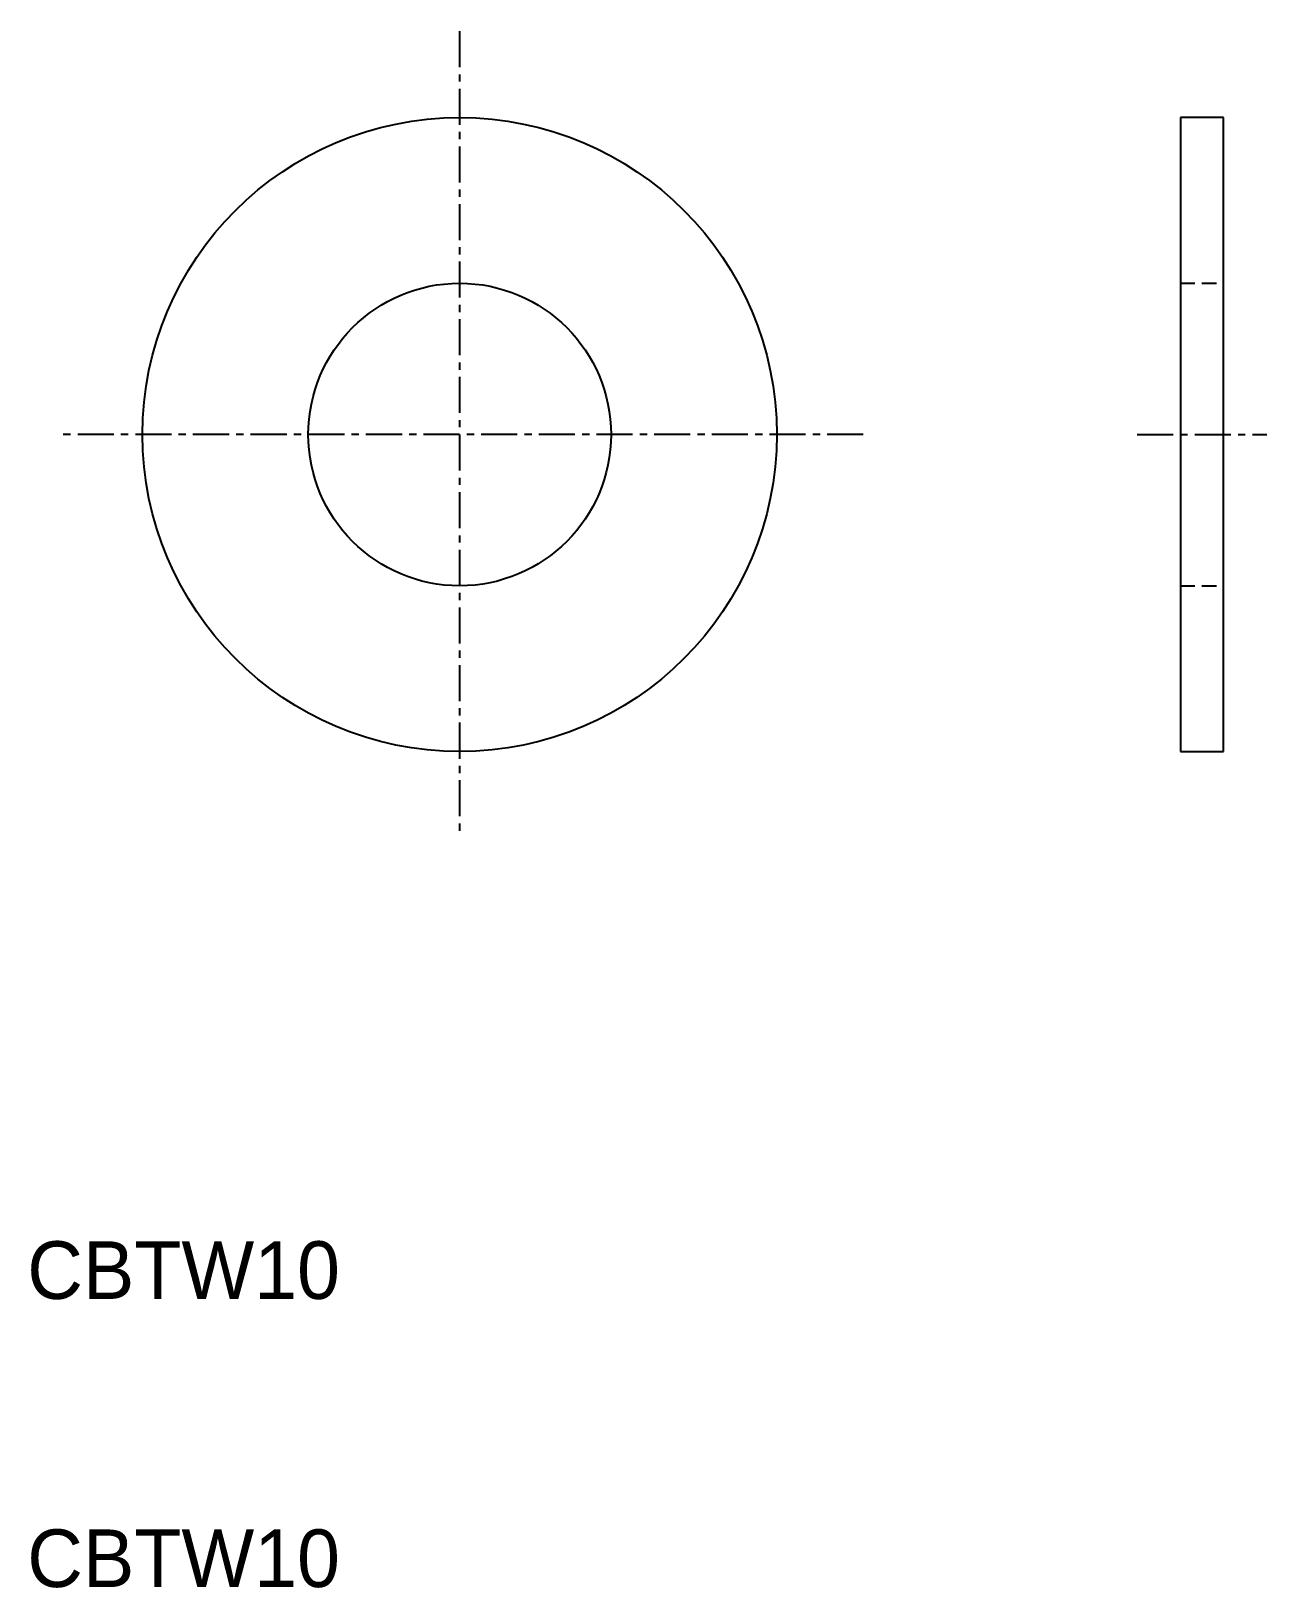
# Model space of a CAD drawing. Extents: x 10.1 to 53, y 10 to 64.
import ezdxf

# ---------------------------------------------------------------- set-up
doc = ezdxf.new("R2010")
doc.units = 0
doc.linetypes.add('CENTER', pattern=[2, 1.25, -0.25, 0.25, -0.25])
doc.linetypes.add('DASHED', pattern=[0.75, 0.5, -0.25])
doc.layers.get('0').update_dxf_attribs({"linetype": 'CONTINUOUS'})
doc.layers.add('CENTER', color=1, linetype='CENTER')

msp = doc.modelspace()

# ---------------------------------------------------------------- linework, layer by layer
at = {"color": 7, "linetype": 'CONTINUOUS'}
for p, q in [((50, 61), (50, 39)), ((51.5, 61), (50, 61)), ((51.5, 39), (51.5, 61)), ((50, 39), (51.5, 39))]:
    msp.add_line(p, q, dxfattribs=at)
at = {"color": 3, "linetype": 'DASHED'}
for p, q in [((50, 55.25), (51.5, 55.25)), ((50, 44.75), (51.5, 44.75))]:
    msp.add_line(p, q, dxfattribs=at)
at = {"color": 7, "linetype": 'CONTINUOUS'}
for radius in [11, 5.25]:
    msp.add_circle((25, 50), radius, dxfattribs=at)
at = {"layer": 'CENTER', "color": 1, "linetype": 'CENTER'}
for p, q in [((25, 64), (25, 36)), ((39, 50), (11, 50)), ((48.5, 50), (53, 50))]:
    msp.add_line(p, q, dxfattribs=at)

# ---------------------------------------------------------------- texts
at = {"color": 7, "linetype": 'CONTINUOUS'}
for p in [(10, 20), (10, 10)]:
    msp.add_text('CBTW10', height=2, dxfattribs=at).set_placement(p)

doc.saveas('drawing.dxf')
